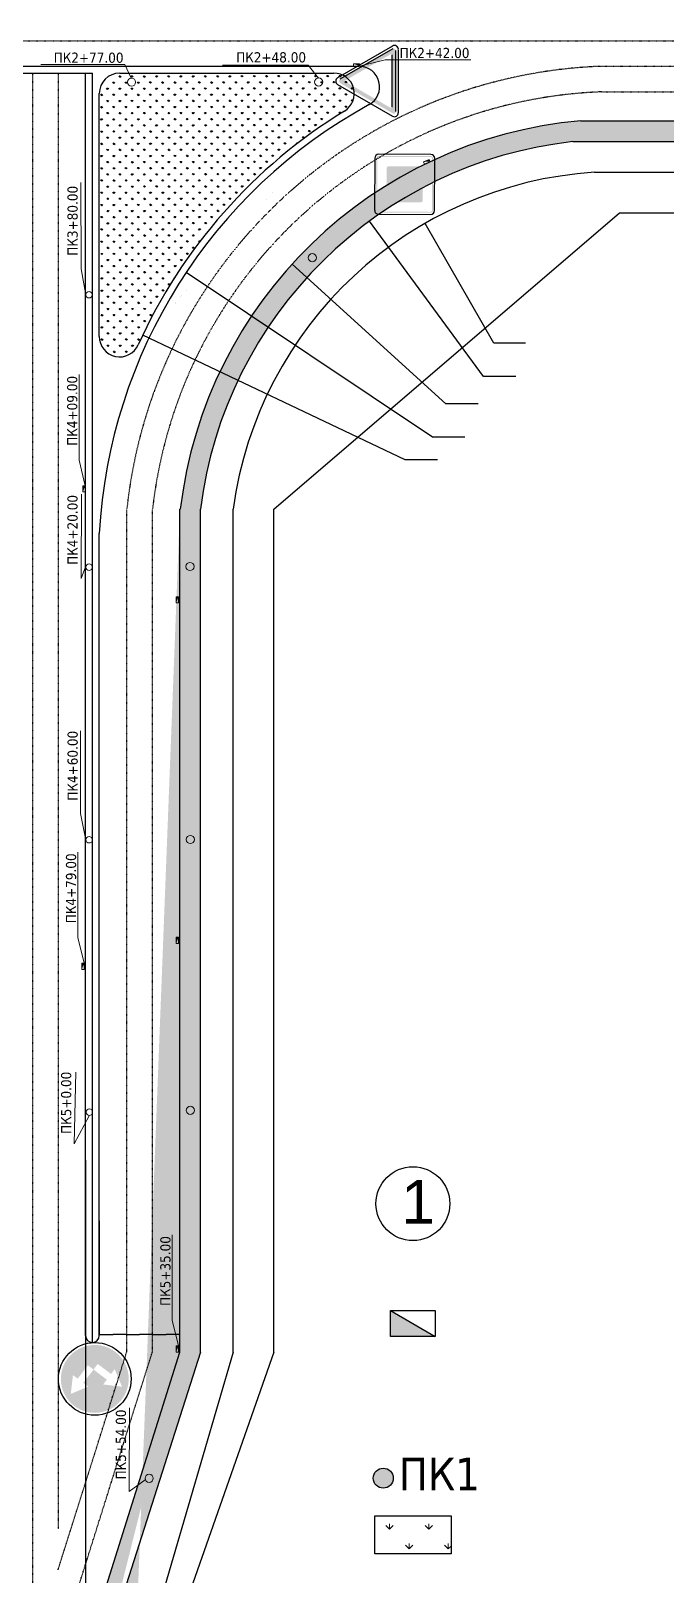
# Model space of a CAD drawing. Header units: millimetres. Extents: x -492806 to 8131902, y -181351 to 2373952.
# Drawn here: x 2240825 to 2334142, y 92518 to 319210 of the extents above; entities that cross this region are included whole.
import ezdxf

# ---------------------------------------------------------------- set-up
doc = ezdxf.new("R2010")
doc.units = ezdxf.units.MM
doc.header["$LTSCALE"] = 50
doc.linetypes.add('ACAD_ISO03W100', pattern=[30, 12, -18])
for name, color, linetype, lineweight in [('1 Відмітки', 7, 'Continuous', 25), ('2 Позначення', 80, 'Continuous', 20), ('вертикалка', 200, 'Continuous', 9), ('поздовжній профіль', 250, 'Continuous', 15), ('Червоні лінії', 1, 'Continuous', 30)]:
    doc.layers.add(name, color=color, linetype=linetype, lineweight=lineweight)
for name, color, linetype in [('Абсолютные высоты', 50, 'Continuous'), ('край проїзжої частини і тротуарів', 150, 'Continuous'), ('Полоси руху', 2, 'ACAD_ISO03W100'), ('Трава', 80, 'Continuous')]:
    doc.layers.add(name, color=color, linetype=linetype)
doc.styles.get("Standard").update_dxf_attribs({"font": 'tahoma.ttf'})
doc.styles.add('стиль1', font='isocpeui.ttf')
doc.dimstyles.get("Standard").update_dxf_attribs({"dimtxt": 0.18, "dimasz": 0.18, "dimexe": 0.18, "dimexo": 0.0625, "dimgap": 0.09, "dimtad": 0, "dimtih": 1, "dimtoh": 1, "dimdec": 4, "dimzin": 0, "dimdsep": 46, "dimtxsty": 'Standard', "dimcen": 0.09, "dimadec": 0, "dimazin": 0, "dimtfac": 1, "dimtdec": 4, "dimtofl": 0, "dimtmove": 0, "dimatfit": 3, "dimfxl": 1, "dimtolj": 1, "dimtzin": 0, "dimarcsym": 0})

# ---------------------------------------------------------------- blocks, each defined once
blk = doc.blocks.new('*D264')
at = {"layer": 'Defpoints', "color": 0, "transparency": 16777216}
for p in [(2250873, 144506), (2254924, 127862), (2254924, 127862)]:
    blk.add_point(p, dxfattribs=at)
at = {"layer": 'край проїзжої частини і тротуарів', "color": 0, "lineweight": -2, "transparency": 16777216}
for p, q in [((2250873, 144506), (2250873, 127862)), ((2250873, 127862), (2252896, 127862)), ((2254924, 127862), (2252901, 127862)), ((2254924, 127862), (2254924, 127863))]:
    blk.add_line(p, q, dxfattribs=at)
at = {"layer": 'край проїзжої частини і тротуарів', "color": 0, "transparency": 16777216}
for points in [[(2250873, 127862), (2250873, 127862), (2250873, 127862)], [(2254924, 127862), (2254924, 127862), (2254924, 127862)]]:
    blk.add_solid(points, dxfattribs=at)
at = {"layer": 'край проїзжої частини і тротуарів', "color": 0, "transparency": 16777216, "insert": (2252898, 127862), "char_height": 1, "attachment_point": 5}
blk.add_mtext('\\A1;4050.64', dxfattribs=at)
blk = doc.blocks.new('*D265')
at = {"layer": 'Defpoints', "color": 0, "transparency": 16777216}
for p in [(2254923, 127853), (2258673, 127853), (2258673, 127853)]:
    blk.add_point(p, dxfattribs=at)
at = {"layer": 'край проїзжої частини і тротуарів', "color": 0, "lineweight": -2, "transparency": 16777216}
for p, q in [((2254923, 127853), (2254923, 127853)), ((2254923, 127853), (2256796, 127853)), ((2258673, 127853), (2256801, 127853)), ((2258673, 127853), (2258673, 127853))]:
    blk.add_line(p, q, dxfattribs=at)
at = {"layer": 'край проїзжої частини і тротуарів', "color": 0, "transparency": 16777216}
for points in [[(2254923, 127853), (2254923, 127853), (2254923, 127853)], [(2258673, 127853), (2258673, 127853), (2258673, 127853)]]:
    blk.add_solid(points, dxfattribs=at)
at = {"layer": 'край проїзжої частини і тротуарів', "color": 0, "transparency": 16777216, "insert": (2256798, 127853), "char_height": 1, "attachment_point": 5}
blk.add_mtext('\\A1;3750.00', dxfattribs=at)
blk = doc.blocks.new('*D280')
at = {"layer": 'Defpoints', "color": 0, "transparency": 16777216}
for p in [(2258673, 127855), (2262723, 127855), (2262723, 125258)]:
    blk.add_point(p, dxfattribs=at)
at = {"layer": 'край проїзжої частини і тротуарів', "color": 0, "lineweight": -2, "transparency": 16777216}
for p, q in [((2258673, 127855), (2258673, 127856)), ((2258673, 127855), (2260696, 127855)), ((2262723, 127855), (2260701, 127855)), ((2262723, 125258), (2262723, 127856))]:
    blk.add_line(p, q, dxfattribs=at)
at = {"layer": 'край проїзжої частини і тротуарів', "color": 0, "transparency": 16777216}
for points in [[(2258673, 127855), (2258673, 127855), (2258673, 127855)], [(2262723, 127855), (2262723, 127855), (2262723, 127855)]]:
    blk.add_solid(points, dxfattribs=at)
at = {"layer": 'край проїзжої частини і тротуарів', "color": 0, "transparency": 16777216, "insert": (2260698, 127855), "char_height": 1, "attachment_point": 5}
blk.add_mtext('\\A1;4050.00', dxfattribs=at)
blk = doc.blocks.new('*D305')
at = {"layer": 'Defpoints', "color": 0, "transparency": 16777216}
for p in [(2263615, 283723), (2327310, 241262)]:
    blk.add_point(p, dxfattribs=at)
at = {"layer": 'Абсолютные высоты', "color": 0, "lineweight": -2, "transparency": 16777216}
for p, q in [((2299815, 259591), (2263616, 283722)), ((2304565, 259591), (2299815, 259591))]:
    blk.add_line(p, q, dxfattribs=at)
at = {"layer": 'Абсолютные высоты', "color": 0, "transparency": 16777216}
blk.add_solid([(2263616, 283722), (2263616, 283722), (2263615, 283723)], dxfattribs=at)
at = {"layer": 'Абсолютные высоты', "color": 0, "transparency": 16777216, "insert": (2304568, 259591), "char_height": 1, "attachment_point": 5}
blk.add_mtext('\\A1;R76550', dxfattribs=at)
blk = doc.blocks.new('*D306')
at = {"layer": 'Defpoints', "color": 0, "transparency": 16777216}
for p in [(2279199, 284970), (2327310, 241262)]:
    blk.add_point(p, dxfattribs=at)
at = {"layer": 'Абсолютные высоты', "color": 0, "lineweight": -2, "transparency": 16777216}
for p, q in [((2301784, 264452), (2279200, 284969)), ((2306534, 264452), (2301784, 264452))]:
    blk.add_line(p, q, dxfattribs=at)
at = {"layer": 'Абсолютные высоты', "color": 0, "transparency": 16777216}
blk.add_solid([(2279200, 284969), (2279200, 284969), (2279199, 284970)], dxfattribs=at)
at = {"layer": 'Абсолютные высоты', "color": 0, "transparency": 16777216, "insert": (2306537, 264452), "char_height": 1, "attachment_point": 5}
blk.add_mtext('\\A1;R65000', dxfattribs=at)
blk = doc.blocks.new('*D307')
at = {"layer": 'Defpoints', "color": 0, "transparency": 16777216}
for p in [(2257264, 274541), (2327310, 241262)]:
    blk.add_point(p, dxfattribs=at)
at = {"layer": 'Абсолютные высоты', "color": 0, "lineweight": -2, "transparency": 16777216}
for p, q in [((2295796, 256234), (2257265, 274541)), ((2300546, 256234), (2295796, 256234))]:
    blk.add_line(p, q, dxfattribs=at)
at = {"layer": 'Абсолютные высоты', "color": 0, "transparency": 16777216}
blk.add_solid([(2257265, 274541), (2257264, 274541), (2257264, 274541)], dxfattribs=at)
at = {"layer": 'Абсолютные высоты', "color": 0, "transparency": 16777216, "insert": (2300549, 256234), "char_height": 1, "attachment_point": 5}
blk.add_mtext('\\A1;R77550', dxfattribs=at)
blk = doc.blocks.new('4-2-3')
h = blk.add_hatch(color=5)
h.paths.add_polyline_path([(3.55, 3.27), (3.45, 3.27, 0.409993), (0.23, 0, 1), (6.77, 0, 0.409993)])
h.paths.add_polyline_path([(1.47, 0.66), (1.88, 0.25), (3.02, 1.39), (3.5, 0.91), (3.98, 1.39), (5.12, 0.25), (5.53, 0.66), (6, -1.11), (4.23, -0.64), (4.64, -0.23), (3.5, 0.91), (2.36, -0.23), (2.77, -0.64), (1.01, -1.11)], flags=16)
at = {"color": 5}
blk.add_circle((3.5, 0), 3.5, dxfattribs=at)
blk = doc.blocks.new('2-4')
h = blk.add_hatch(color=1)
edge = h.paths.add_edge_path(flags=16)
edge.add_line((-3.24, 6.63), (-0.09, 1.18))
edge.add_arc((0, 1.23), 0.1, 210, 330)
edge.add_line((0.09, 1.18), (3.24, 6.63))
edge.add_arc((3.15, 6.68), 0.1, 330, 450)
edge.add_line((3.15, 6.78), (-3.15, 6.78))
edge.add_arc((-3.15, 6.68), 0.1, 450, 570)
edge = h.paths.add_edge_path()
edge.add_arc((0, 0.64), 0.25, 210, 330)
edge.add_line((0.22, 0.51), (3.88, 6.85))
edge.add_arc((3.66, 6.98), 0.25, 330, 450)
edge.add_line((3.66, 7.23), (-3.66, 7.23))
edge.add_arc((-3.66, 6.98), 0.25, 450, 570)
edge.add_line((-3.88, 6.85), (-0.22, 0.51))
at = {"color": 1}
for p, q in [((3.81, 7.53), (-3.81, 7.53)), ((-4.21, 6.84), (-0.4, 0.23)), ((-3.88, 6.85), (-0.22, 0.51)), ((-3.24, 6.63), (-0.09, 1.18)), ((0.22, 0.51), (3.88, 6.85)), ((0.4, 0.23), (4.21, 6.84))]:
    blk.add_line(p, q, dxfattribs=at)
for centre, start, end in [((-3.81, 7.07), 90, 210), ((3.81, 7.07), 330, 90), ((0, 0.46), 210, 330)]:
    blk.add_arc(centre, 0.461, start, end, dxfattribs=at)
blk = doc.blocks.new('sdfahgas')
h = blk.add_hatch(color=7)
edge = h.paths.add_edge_path(flags=16)
edge.add_line((6.61, 6.61), (0.16, 13.06))
edge.add_arc((0, 12.9), 0.223, 45, 135)
edge.add_line((-0.16, 13.06), (-6.61, 6.61))
edge.add_arc((-6.45, 6.45), 0.223, 135, 225)
edge.add_line((-6.61, 6.29), (-0.16, -0.16))
edge.add_arc((0, 0), 0.223, 225, 315)
edge.add_line((0.16, -0.16), (6.61, 6.29))
edge.add_arc((6.45, 6.45), 0.223, -45, 45)
edge = h.paths.add_edge_path()
edge.add_line((-0.28, 13.18), (-6.73, 6.73))
edge.add_arc((-6.45, 6.45), 0.393, 135, 225)
edge.add_line((-6.73, 6.17), (-0.28, -0.28))
edge.add_arc((0, 0), 0.393, 225, 315)
edge.add_line((0.28, -0.28), (6.73, 6.17))
edge.add_arc((6.45, 6.45), 0.393, -45, 45)
edge.add_line((6.73, 6.73), (0.28, 13.18))
edge.add_arc((0, 12.9), 0.393, 45, 135)
h = blk.add_hatch(color=7)
edge = h.paths.add_edge_path(flags=16)
edge.add_line((-0.15, 10.54), (-4.09, 6.6))
edge.add_arc((-3.94, 6.45), 0.217, 135, 225)
edge.add_line((-4.09, 6.3), (-0.15, 2.36))
edge.add_arc((0, 2.51), 0.217, 225, 315)
edge.add_line((0.15, 2.36), (4.09, 6.3))
edge.add_arc((3.94, 6.45), 0.217, -45, 45)
edge.add_line((4.09, 6.6), (0.15, 10.54))
edge.add_arc((0, 10.39), 0.217, 45, 135)
edge = h.paths.add_edge_path()
edge.add_arc((-3.94, 6.45), 0.375, 135, 225)
edge.add_line((-4.2, 6.19), (-0.27, 2.25))
edge.add_arc((0, 2.51), 0.375, 225, 315)
edge.add_line((0.27, 2.25), (4.2, 6.19))
edge.add_arc((3.94, 6.45), 0.375, -45, 45)
edge.add_line((4.2, 6.72), (0.27, 10.65))
edge.add_arc((0, 10.39), 0.375, 45, 135)
edge.add_line((-0.26, 10.65), (-4.2, 6.72))
blk.add_hatch(color=2).paths.add_polyline_path([(-4.11, 6.68), (-0.19, 10.6), (-0.04, 10.64), (0.11, 10.6), (0.19, 10.52), (4.07, 6.63), (4.14, 6.49), (4.12, 6.35), (4.05, 6.25), (0.13, 2.33), (0.04, 2.27), (-0.09, 2.27), (-0.2, 2.36), (-4.15, 6.31), (-4.19, 6.43), (-4.17, 6.57)])
at = {"color": 7}
for p, q in [((-0.48, 13.38), (-6.93, 6.93)), ((6.93, 6.93), (0.48, 13.38)), ((-6.93, 5.97), (-0.48, -0.48)), ((0.48, -0.48), (6.93, 5.97))]:
    blk.add_line(p, q, dxfattribs=at)
for centre, start, end in [((0, 12.9), 45, 135), ((-6.45, 6.45), 135, 225), ((6.45, 6.45), 315, 45), ((0, 0), 225, 315)]:
    blk.add_arc(centre, 0.675, start, end, dxfattribs=at)
blk = doc.blocks.new('столб')
at = {"layer": 'поздовжній профіль', "color": 160}
for points in [[(-500, 0, 0, 0, 0), (-1000, 0, 350, 0, 0), (-1700, 0, 0, 0, 0)], [(500, 0, 0, 0, 0), (1000, 0, 350, 0, 0), (1700, 0, 0, 0, 0)]]:
    blk.add_lwpolyline(points, format="xyseb", dxfattribs=at)
blk.add_circle((0, 0), 500, dxfattribs=at)
blk = doc.blocks.new('*D322')
at = {"layer": 'Defpoints', "color": 0, "ltscale": 0.001, "transparency": 16777216}
for p in [(2290559, 291285), (2327310, 241262)]:
    blk.add_point(p, dxfattribs=at)
at = {"layer": 'Абсолютные высоты', "color": 0, "lineweight": -2, "ltscale": 0.001, "transparency": 16777216}
for p, q in [((2307301, 268496), (2290559, 291284)), ((2312051, 268496), (2307301, 268496))]:
    blk.add_line(p, q, dxfattribs=at)
at = {"layer": 'Абсолютные высоты', "color": 0, "ltscale": 0.001, "transparency": 16777216}
blk.add_solid([(2290559, 291284), (2290559, 291284), (2290559, 291285)], dxfattribs=at)
at = {"layer": 'Абсолютные высоты', "color": 0, "ltscale": 0.001, "transparency": 16777216, "insert": (2312053, 268496), "char_height": 1, "attachment_point": 5}
blk.add_mtext('\\A1;R62072', dxfattribs=at)
blk = doc.blocks.new('*D323')
at = {"layer": 'Defpoints', "color": 0, "ltscale": 0.001, "transparency": 16777216}
for p in [(2298740, 290946), (2327310, 241262)]:
    blk.add_point(p, dxfattribs=at)
at = {"layer": 'Абсолютные высоты', "color": 0, "lineweight": -2, "ltscale": 0.001, "transparency": 16777216}
for p, q in [((2308843, 273377), (2298741, 290945)), ((2313498, 273377), (2308843, 273377))]:
    blk.add_line(p, q, dxfattribs=at)
at = {"layer": 'Абсолютные высоты', "color": 0, "ltscale": 0.001, "transparency": 16777216}
blk.add_solid([(2298741, 290945), (2298741, 290945), (2298740, 290946)], dxfattribs=at)
at = {"layer": 'Абсолютные высоты', "color": 0, "ltscale": 0.001, "transparency": 16777216, "insert": (2313500, 273377), "char_height": 1, "attachment_point": 5}
blk.add_mtext('\\A1;R57313', dxfattribs=at)

msp = doc.modelspace()

# ---------------------------------------------------------------- hatches: boundary and pattern name
h = msp.add_hatch(color=0)
h.dxf.hatch_style = 1
h.paths.add_polyline_path([(2293663.773, 131382.057), (2293663.773, 127542.057), (2300223.773, 127542.057)])
h = msp.add_hatch(color=0)
h.dxf.hatch_style = 1
edge = h.paths.add_edge_path()
edge.add_arc((2292591.173, 106753.272), 1466.886, 0, 360)
at = {"layer": 'Абсолютные высоты', "ltscale": 0.001}
h = msp.add_hatch(dxfattribs=at)
h.set_pattern_fill('GRASS', color=256, scale=50, angle=0.1)
h.set_pattern_definition([(90.1, (1821255.8, 1736822.7), (-899.5916, 896.4569), [238.125, -1557.9262]), (45.1, (1821255.8, 1736822.7), (-899.5916, 896.4569), [238.125, -1031.875]), (135.1, (1821255.8, 1736822.7), (-896.4569, -899.5916), [238.125, -1031.875])])
edge = h.paths.add_edge_path()
edge.add_arc((2253873.084, 310009.829), 3000, 90, 180)
edge.add_line((2250873.084, 310009.829), (2250873.084, 274357.956))
edge.add_arc((2253873.084, 274357.956), 3000, 180, 335.74012291)
edge.add_arc((2327309.812, 241261.893), 77550, 121.40761807, 155.74012291, ccw=False)
edge.add_arc((2285333.345, 310009.829), 3000, 301.40761807, 450)
edge.add_line((2285333.345, 313009.829), (2253873.084, 313009.829))
h = msp.add_hatch(dxfattribs=at)
h.set_pattern_fill('GRASS', color=256, scale=50)
h.set_pattern_definition([(90, (1821255.8, 1736822.7), (-898.0256, 898.0256), [238.125, -1557.9262]), (45, (1821255.8, 1736822.7), (-898.0256, 898.0256), [238.125, -1031.875]), (135, (1821255.8, 1736822.7), (-898.0256, -898.0256), [238.125, -1031.875])])
edge = h.paths.add_edge_path()
edge.add_line((2465526.193, 306009.829), (2465526.193, 303009.829))
edge.add_line((2321591.004, 306009.829), (2465526.193, 306009.829))
edge.add_line((2320459.589, 302954.724), (2465526.193, 303009.829))
edge.add_arc((2327309.812, 241261.893), 62071.982, 96.3360304, 172.82953533)
edge.add_arc((2327309.812, 241261.893), 65000, 95.04750437, 173.15412214)
edge.add_line((2265723.284, 125257.559), (2265723.284, 249009.829))
edge.add_line((2262723.284, 125257.559), (2262723.284, 249009.829))
edge.add_line((2265723.284, 125257.559), (2251873.084, 81935.818))
edge.add_line((2248873.084, 81315.647), (2262723.284, 125257.559))
edge.add_line((2251873.084, 81935.818), (2251873.084, -30068.973))
edge.add_line((2248873.084, 81315.647), (2248873.084, -30068.973))
edge.add_line((2248873.084, -30193.973), (2251873.084, -30193.973))
at = {"layer": 'вертикалка'}
h = msp.add_hatch(color=0, dxfattribs=at)
h.dxf.hatch_style = 1
h.paths.add_polyline_path([(2288219.928, 314383.288), (2289119.928, 314383.241), (2289119.91, 314045.741)])
h = msp.add_hatch(color=0, dxfattribs=at)
h.dxf.hatch_style = 1
h.paths.add_polyline_path([(2298501.737, 299969.936), (2299316.166, 300352.957), (2299459.799, 300047.546)])
h = msp.add_hatch(color=0, dxfattribs=at)
h.dxf.hatch_style = 1
h.paths.add_polyline_path([(2248480.861, 251529.197), (2248480.908, 252429.197), (2248818.408, 252429.179)])
h = msp.add_hatch(color=0, dxfattribs=at)
h.dxf.hatch_style = 1
h.paths.add_polyline_path([(2262171.37, 235252.852), (2262171.416, 236152.852), (2262508.916, 236152.834)])
h = msp.add_hatch(color=0, dxfattribs=at)
h.dxf.hatch_style = 1
h.paths.add_polyline_path([(2262171.37, 185252.852), (2262171.416, 186152.852), (2262508.916, 186152.834)])
h = msp.add_hatch(color=0, dxfattribs=at)
h.dxf.hatch_style = 1
h.paths.add_polyline_path([(2248312.045, 181436.468), (2248312.092, 182336.468), (2248649.592, 182336.451)])
h = msp.add_hatch(color=0, dxfattribs=at)
h.dxf.hatch_style = 1
h.paths.add_polyline_path([(2262171.37, 125252.852), (2262171.416, 126152.852), (2262508.916, 126152.834)])
at = {"layer": 'Трава', "lineweight": 5}
h = msp.add_hatch(dxfattribs=at)
h.set_pattern_fill('GRASS', color=0, scale=160)
h.set_pattern_definition([(90, (5991952, 3585036.8), (-2873.682, 2873.682), [762, -4985.364]), (45, (5991952, 3585037), (-2873.682, 2873.682), [762, -3302]), (135, (5991952, 3585037), (-2873.682, -2873.682), [762, -3302])])
h.paths.add_polyline_path([(2302543.773, 95636.887), (2302543.773, 101236.887), (2291343.773, 101236.887), (2291343.773, 95636.887)])

# ---------------------------------------------------------------- linework, layer by layer
at = {"color": 0}
for points in [[(2293663.773, 131382.057), (2300223.773, 131382.057), (2300223.773, 127542.057), (2293663.773, 127542.057)], [(2291343.773, 101236.887), (2302543.773, 101236.887), (2302543.773, 95636.887), (2291343.773, 95636.887)]]:
    msp.add_lwpolyline(points, close=True, dxfattribs=at)
msp.add_lwpolyline([(2293663.773, 131382.057), (2300223.773, 127542.057)], dxfattribs=at)
for centre, radius in [((2296943.773, 147045.093), 5421.106), ((2292591.173, 106753.272), 1466.886)]:
    msp.add_circle(centre, radius, dxfattribs=at)
at = {"layer": '2 Позначення', "color": 0}
for points in [[(2255548.292, 312288.663), (2254617.207, 314286.203), (2242296.032, 314287.135)], [(2283083.722, 312248.786), (2281550.231, 314191.271), (2268985.848, 314187.91)], [(2248881.264, 280431.326), (2248202.76, 284257.985), (2248152.325, 296962.031)], [(2248867.303, 240509.559), (2248208.518, 238796.362), (2248247.958, 251205.016)], [(2248888.419, 200429.612), (2248120.739, 204332.315), (2248120.739, 216452.375)], [(2248649.592, 182336.451), (2247730.409, 186106.096), (2247731.281, 198654.911)], [(2249399.043, 159945.867), (2247200.011, 155827.608), (2247448.691, 166365.288)], [(2262508.916, 126152.834), (2261589.733, 129922.48), (2261590.606, 142471.294)], [(2257638.824, 106517.171), (2255262.837, 104776.512), (2255294.424, 117086.388)]]:
    msp.add_lwpolyline(points, dxfattribs=at)
at = {"layer": '2 Позначення', "color": 0, "elevation": -56637.349}
for points in [[(2289119.91, 314045.741), (2292889.556, 314964.924), (2305438.37, 314964.052)], [(2248818.408, 252429.179), (2247899.225, 256198.825), (2247900.097, 268747.639)]]:
    msp.add_lwpolyline(points, dxfattribs=at)
at = {"layer": 'вертикалка', "color": 0, "elevation": -56637.349}
for points in [[(2289119.928, 314383.241), (2289119.91, 314045.741), (2288219.91, 314045.788), (2288219.928, 314383.288)], [(2248480.908, 252429.197), (2248818.408, 252429.179), (2248818.361, 251529.179), (2248480.861, 251529.197)]]:
    msp.add_lwpolyline(points, close=True, dxfattribs=at)
at = {"layer": 'вертикалка', "color": 0}
for points in [[(2299316.166, 300352.957), (2299459.799, 300047.546), (2298645.369, 299664.525), (2298501.737, 299969.936)], [(2262171.416, 236152.852), (2262508.916, 236152.834), (2262508.87, 235252.834), (2262171.37, 235252.852)], [(2262171.416, 186152.852), (2262508.916, 186152.834), (2262508.87, 185252.834), (2262171.37, 185252.852)], [(2248312.092, 182336.468), (2248649.592, 182336.451), (2248649.545, 181436.451), (2248312.045, 181436.468)], [(2262171.416, 126152.852), (2262508.916, 126152.834), (2262508.87, 125252.834), (2262171.37, 125252.852)]]:
    msp.add_lwpolyline(points, close=True, dxfattribs=at)
at = {"layer": 'край проїзжої частини і тротуарів'}
for p, q in [((2211323.084, 314009.829), (2289055.036, 314009.829)), ((2222773.084, 313009.829), (2249873.084, 313009.829)), ((2248873.084, 127671.087), (2248873.084, 313009.829)), ((2249873.084, 126671.087), (2249873.084, 313009.829)), ((2253873.084, 313009.829), (2285333.345, 313009.829)), ((2250873.084, 274357.956), (2250873.084, 310009.829)), ((2262723.284, 125257.559), (2262723.284, 249009.829)), ((2265723.284, 125257.559), (2265723.284, 249009.829)), ((2270523.284, 125257.559), (2270523.284, 249009.829)), ((2250873.084, 127671.087), (2250873.084, 245424.711)), ((2250873.084, 127671.087), (2250873.084, 245424.711)), ((2248873.084, 153454.356), (2248873.084, -30068.973)), ((2248873.084, 81315.647), (2262723.284, 125257.559)), ((2265723.284, 125257.559), (2251873.084, 81935.818)), ((2270523.284, 125257.559), (2257873.084, 81935.818))]:
    msp.add_line(p, q, dxfattribs=at)
at = {"layer": 'край проїзжої частини і тротуарів', "ltscale": 0.05}
for p, q in [((2321591.004, 306009.829), (2465526.193, 306009.829)), ((2320459.589, 302954.724), (2465526.193, 303009.829)), ((2323605.044, 298454.681), (2465526.193, 298509.829))]:
    msp.add_line(p, q, dxfattribs=at)
at = {"layer": 'край проїзжої частини і тротуарів'}
for centre, radius, start, end in [((2253873.084, 310009.829), 3000, 90, 180), ((2285333.345, 310009.829), 3000, 301.40761806, 90), ((2289055.036, 311009.829), 3000, 298.74352635, 90), ((2327309.812, 241261.893), 76550, 118.74352635, 176.88269553), ((2327309.812, 241261.893), 77550, 121.40761806, 155.7401229), ((2327309.812, 241261.893), 65000, 95.04750438, 173.15412214), ((2327309.812, 241261.893), 62071.982, 96.33603039, 172.82953533), ((2327309.812, 241261.893), 57312.654, 93.70626091, 172.23055622), ((2253873.084, 274357.956), 3000, 180, 335.7401229), ((2249873.084, 127671.087), 1000, 180, 0)]:
    msp.add_arc(centre, radius, start, end, dxfattribs=at)
at = {"layer": 'Полоси руху', "ltscale": 0.05}
for p, q in [((2211323.084, 317759.829), (2465526.193, 317759.829)), ((2241073.084, 313009.829), (2241073.084, -30068.973)), ((2244823.084, 313009.829), (2244823.084, 99333.301)), ((2324557.033, 314009.829), (2465526.193, 314009.829)), ((2324628.896, 310259.829), (2465526.193, 310259.829)), ((2254923.284, 125340.118), (2254923.284, 249009.829)), ((2258673.284, 125257.559), (2258673.284, 249009.829)), ((2244823.084, 93294.273), (2254923.721, 125340.113)), ((2244823.084, 81315.647), (2258673.284, 125257.559))]:
    msp.add_line(p, q, dxfattribs=at)
for radius, start, end in [(72800, 92.16703577, 173.89057164), (69050, 92.22510918, 173.55740914)]:
    msp.add_arc((2327309.812, 241261.893), radius, start, end, dxfattribs=at)
at = {"layer": 'Червоні лінії'}
for p, q in [((2276523.284, 249009.829), (2327309.812, 292509.829)), ((2276523.284, 125257.559), (2276523.284, 249009.829)), ((2276523.284, 125257.559), (2261323.084, 81935.818))]:
    msp.add_line(p, q, dxfattribs=at)
at = {"layer": 'Червоні лінії', "ltscale": 0.05}
msp.add_line((2327309.812, 292509.829), (2465526.193, 292509.829), dxfattribs=at)

# ---------------------------------------------------------------- block references
at = {"color": 0, "linetype": 'Continuous'}
for name, p, xscale, yscale, zscale, rotation in [('2-4', (2294521.44, 316989.004), 1222.451999998377, 1222.451999998377, 1222.451999998377, 150.033053034436), ('4-2-3', (2244931.895, 120584.231), 1524.095999999623, 1524.095999999623, 1524.095999999623, 7.940071738154526)]:
    msp.add_blockref(name, p, dxfattribs=dict(at, xscale=xscale, yscale=yscale, zscale=zscale, rotation=rotation))
at = {"color": 0}
for name, p, xscale, yscale, zscale, rotation in [('столб', (2255616.963, 311689.18), -1.200000000244472, 1.200000000244472, 1.200000000244472, 359.2960896882866), ('столб', (2283107.196, 311701.18), -1.200000000244472, 1.200000000244472, 1.200000000244472, 359.2960896882866), ('sdfahgas', (2291894.433, 292859.246), 840.0000000000002, 840.0000000000002, 840.0000000000002, 314.8261381924269), ('столб', (2282177.606, 285912.391), 1.200000000244472, 1.200000000244472, 1.200000000244472, 47.68627184169618), ('столб', (2249364.838, 280479.295), -0.9600000001955774, 0.9600000001955774, 0.9600000001955774, 269.2960896882868), ('столб', (2264197.876, 240581.94), 1.200000000244472, 1.200000000244472, 1.200000000244472, 90.70391031171326), ('столб', (2249368.677, 240481.403), -0.9600000001955774, 0.9600000001955774, 0.9600000001955774, 269.2960896882868), ('столб', (2249372.866, 200474.944), -0.9600000001955774, 0.9600000001955774, 0.9600000001955774, 269.2960896882868), ('столб', (2264251.102, 200504.155), 1.200000000244472, 1.200000000244472, 1.200000000244472, 90.70391031171326), ('столб', (2249420.857, 160469.33), -0.9600000001955774, 0.9600000001955774, 0.9600000001955774, 269.2960896882868), ('столб', (2264249.357, 160743.907), 1.200000000244472, 1.200000000244472, 1.200000000244472, 90.70391031171326), ('столб', (2258208.782, 106736.237), -1.200000000244472, 1.200000000244472, 1.200000000244472, 269.2960896882868)]:
    msp.add_blockref(name, p, dxfattribs=dict(at, xscale=xscale, yscale=yscale, zscale=zscale, rotation=rotation))

# ---------------------------------------------------------------- texts
at = {"color": 0, "insert": (2295233.596, 150517.715), "char_height": 6400, "width": 2039.07294, "attachment_point": 1, "style": 'стиль1'}
msp.add_mtext('{\\fArial|b0|i0|c0|p34;1}', dxfattribs=at)
at = {"color": 0, "insert": (2300825.412, 107345.28), "char_height": 4800, "width": 37213.34677, "attachment_point": 5}
msp.add_mtext('ПК1', dxfattribs=at)
at = {"layer": '1 Відмітки', "color": 0, "char_height": 1500, "attachment_point": 9}
for s, insert in [('ПК2+77.00', (2254436.298, 314493.788)), ('ПК2+48.00', (2281247.143, 314549.102)), ('ПК2+42.00', (2305254.31, 315191.153, -56637.349))]:
    msp.add_mtext_dynamic_manual_height_columns(s, width=7.02543, gutter_width=12.5, heights=[0], dxfattribs=dict(at, insert=insert))
at = {"layer": '1 Відмітки', "color": 0, "char_height": 1500, "attachment_point": 9, "rotation": 90}
for s, insert in [('ПК3+80.00', (2247728.549, 296464.953)), ('ПК4+09.00', (2247672.996, 268563.579, -56637.349)), ('ПК4+20.00', (2247714.588, 251084.066)), ('ПК4+60.00', (2247735.704, 216463.239)), ('ПК4+79.00', (2247504.18, 198470.851)), ('ПК5+0.00', (2246782.866, 166418.103)), ('ПК5+35.00', (2261363.505, 142287.234)), ('ПК5+54.00', (2254827.717, 116824.614))]:
    msp.add_mtext_dynamic_manual_height_columns(s, width=7.02543, gutter_width=12.5, heights=[0], dxfattribs=dict(at, insert=insert))

# ---------------------------------------------------------------- dimensions: what is measured, and where the dimension line sits
at = {"layer": 'Абсолютные высоты', "ltscale": 0.001}
for mpoint, picture, middle in [((2290558.559, 291284.651), '*D322', (2312053.265, 268496.387)), ((2298740.384, 290946.177), '*D323', (2313500.419, 273376.523))]:
    dim = msp.add_radius_dim(center=(2327309.812, 241261.893), mpoint=mpoint, dimstyle='Standard', override={"dimtxt": 1, "dimasz": 1, "dimgap": 0.3, "dimdec": 0}, dxfattribs=at)
    dim.commit()
    dim.dimension.update_dxf_attribs({"geometry": picture, "text_midpoint": middle, "dimtype": 164})
at = {"layer": 'Абсолютные высоты'}
for mpoint, picture, middle in [((2263615.282, 283722.573), '*D305', (2304567.637, 259590.587)), ((2279199.417, 284969.9), '*D306', (2306536.648, 264451.698)), ((2257263.601, 274541.479), '*D307', (2300548.678, 256234.248))]:
    dim = msp.add_radius_dim(center=(2327309.812, 241261.893), mpoint=mpoint, dimstyle='Standard', override={"dimtxt": 1, "dimasz": 1, "dimgap": 0.3, "dimdec": 0}, dxfattribs=at)
    dim.commit()
    dim.dimension.update_dxf_attribs({"geometry": picture, "text_midpoint": middle, "dimtype": 164})
at = {"layer": 'край проїзжої частини і тротуарів'}
for base, p1, p2, picture, middle in [((2254923.721, 127862.372), (2250873.084, 144506.194), (2254923.721, 127862.372), '*D264', (2252898.402, 127862.372)), ((2258673.284, 127853.019), (2254923.284, 127853.019), (2258673.284, 127853.019), '*D265', (2256798.284, 127853.019)), ((2262723.284, 127855.357), (2258673.284, 127855.357), (2262723.284, 125257.559), '*D280', (2260698.284, 127855.357))]:
    dim = msp.add_linear_dim(base=base, p1=p1, p2=p2, dimstyle='Standard', override={"dimtxt": 1, "dimgap": 0.3, "dimdec": 2}, dxfattribs=at)
    dim.commit()
    dim.dimension.update_dxf_attribs({"geometry": picture, "text_midpoint": middle, "dimtype": 160})

doc.saveas('drawing.dxf')
